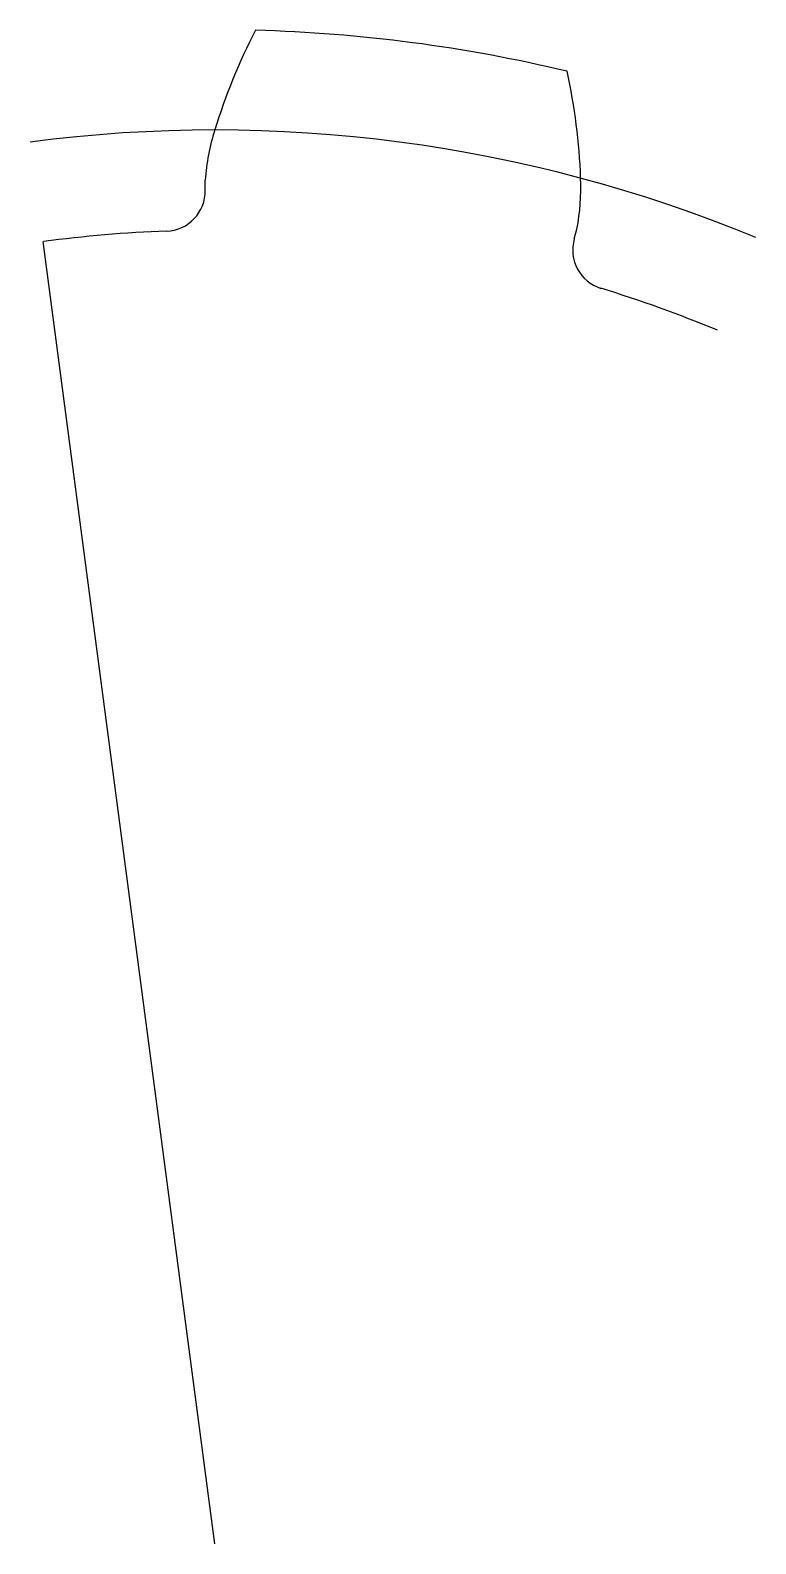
# Model space of a CAD drawing. Header units: millimetres. Extents: x 1911 to 2056, y 689 to 991.
import ezdxf

# ---------------------------------------------------------------- set-up
doc = ezdxf.new("R2010")
doc.units = ezdxf.units.MM

msp = doc.modelspace()

# ---------------------------------------------------------------- linework, layer by layer
for p, q in [((1946.22, 958.99), (1946.21, 960.99)), ((2019.84, 949.3), (2020.37, 951.23)), ((1948.12, 689), (1913.92, 948.76))]:
    msp.add_line(p, q)
for centre, radius, start, end in [((2060.96, 936.49), 118, 152.5466, 162.9945), ((1948.12, 689), 302, 76.5425, 88.4575), ((1903.18, 957.26), 118, 2.0055, 12.4534), ((1991.08, 957.59), 45, 162.6583, 175.6587), ((1976.15, 959.55), 45, 349.3413, 2.3417), ((1938.22, 958.82), 8, 272.1014, 1.2526), ((1948.12, 689), 262, 92.1014, 97.5), ((2027.52, 947.06), 8, 163.7475, 252.8986), ((1948.12, 689), 262, 67.5, 72.8986)]:
    msp.add_arc(centre, radius, start, end)
at = {"color": 1}
msp.add_arc((1948.12, 689), 282, 67.5, 97.5, dxfattribs=at)

doc.saveas('drawing.dxf')
